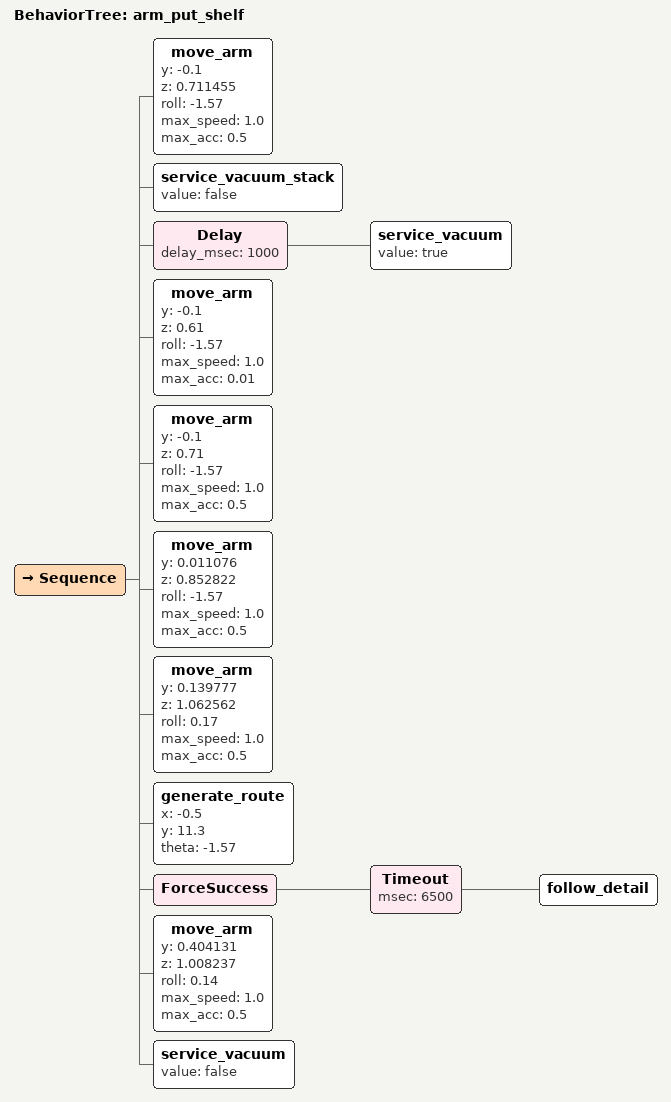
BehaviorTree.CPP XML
<?xml version="1.0" encoding="UTF-8"?>
<root BTCPP_format="4">
  <include path="../common/bt_node_models.xml"/>

  <BehaviorTree ID="arm_put_shelf">
    <Sequence>
      <move_arm y="-0.1"
                z="0.711455"
                roll="-1.57"
                max_speed="1.0"
                max_acc="0.5"/>
      <service_vacuum_stack value="false"/>
      <Delay delay_msec="1000">
        <service_vacuum value="true"/>
      </Delay>
      <move_arm y="-0.1"
                z="0.61"
                roll="-1.57"
                max_speed="1.0"
                max_acc="0.01"/>
      <move_arm y="-0.1"
                z="0.71"
                roll="-1.57"
                max_speed="1.0"
                max_acc="0.5"/>
      <move_arm y="0.011076"
                z="0.852822"
                roll="-1.57"
                max_speed="1.0"
                max_acc="0.5"/>
      <move_arm y="0.139777"
                z="1.062562"
                roll="0.17"
                max_speed="1.0"
                max_acc="0.5"/>
      <generate_route x="-0.5"
                      y="11.3"
                      theta="-1.57"/>
      <ForceSuccess>
        <Timeout msec="6500">
          <follow_detail/>
        </Timeout>
      </ForceSuccess>
      <move_arm y="0.404131"
                z="1.008237"
                roll="0.14"
                max_speed="1.0"
                max_acc="0.5"/>
      <service_vacuum value="false"/>
    </Sequence>
  </BehaviorTree>

</root>
